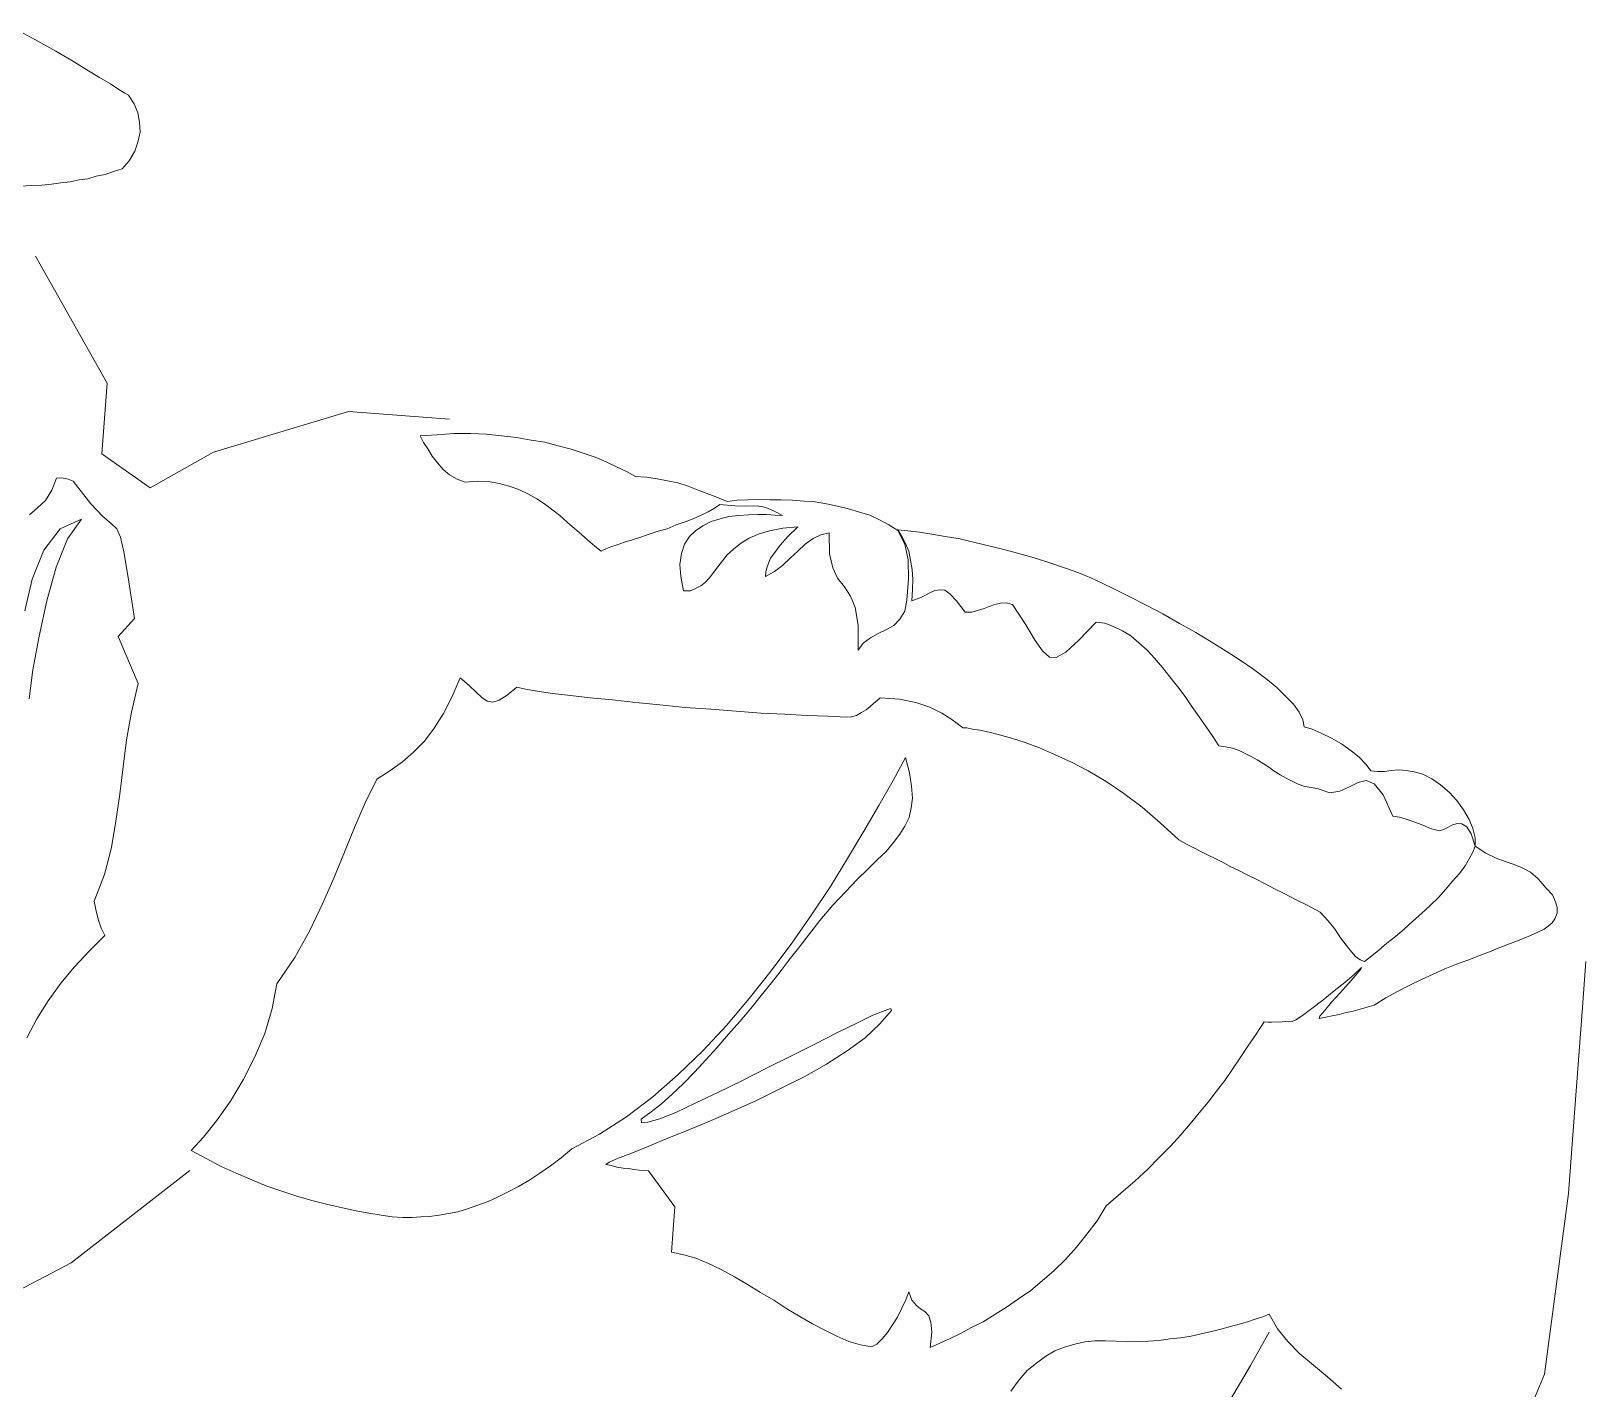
# Model space of a CAD drawing. Header units: millimetres. Extents: x 828494 to 5219521, y -272453 to 431064.
# Drawn here: x 2694744.3 to 2694938.1, y 209646.4 to 209815.7 of the extents above; entities that cross this region are included whole.
import ezdxf

# ---------------------------------------------------------------- set-up
doc = ezdxf.new("R2010")
doc.units = ezdxf.units.MM
doc.header["$LTSCALE"] = 5
doc.header["$MEASUREMENT"] = 0
doc.layers.add('Bike-Mobius', color=242, linetype='Continuous', lineweight=13)

# ---------------------------------------------------------------- blocks, each defined once
blk = doc.blocks.new('bike boy')
for p, q in [((630.06838, 505.7454), (630.07908, 505.72639)), ((630.07908, 505.72639), (630.07829, 505.71583)), ((630.095, 505.71609), (630.11519, 505.72215)), ((630.11519, 505.72215), (630.13028, 505.72101)), ((630.08549, 505.71074), (630.095, 505.71609)), ((630.07829, 505.71583), (630.08549, 505.71074)), ((630.3002, 505.63991), (630.29963, 505.63237)), ((630.29963, 505.63237), (630.29849, 505.61729)), ((630.29849, 505.61729), (630.29758, 505.60522)), ((630.0737, 505.59483), (630.09144, 505.60866)), ((630.29758, 505.60522), (630.29402, 505.57819)), ((630.06106, 505.5882), (630.0737, 505.59483)), ((630.29402, 505.57819), (630.29032, 505.56936))]:
    blk.add_line(p, q)
at = {"linetype": 'Continuous'}
for points in [[(630.08227, 505.76945), (630.08173, 505.76977), (630.08084, 505.7703), (630.0796, 505.77115), (630.07791, 505.77211), (630.07604, 505.77328), (630.07382, 505.77465), (630.07141, 505.77605), (630.06873, 505.77755), (630.06596, 505.77906)], [(630.06616, 505.75587), (630.06775, 505.75594), (630.06933, 505.75601), (630.07074, 505.75618), (630.07216, 505.75635), (630.07356, 505.75652), (630.07488, 505.7568), (630.0762, 505.75697), (630.07744, 505.75735), (630.07876, 505.75762), (630.08001, 505.75808), (630.08134, 505.75845), (630.08236, 505.75967), (630.08322, 505.7611), (630.08369, 505.76246), (630.08399, 505.76392), (630.08391, 505.76542), (630.08365, 505.76684), (630.0831, 505.76818), (630.08227, 505.76945)], [(630.12588, 505.71851), (630.12841, 505.71869), (630.13093, 505.71887), (630.13344, 505.71887), (630.13576, 505.71879), (630.13807, 505.71852), (630.14028, 505.71826), (630.14249, 505.7179), (630.14451, 505.71757), (630.14652, 505.71704), (630.14844, 505.71653), (630.15025, 505.71592), (630.15207, 505.71532), (630.15369, 505.71464), (630.15522, 505.71387), (630.15675, 505.7132), (630.15809, 505.71244), (630.15975, 505.71232), (630.16132, 505.71211), (630.16288, 505.7118), (630.16444, 505.7115), (630.16598, 505.71101), (630.1677, 505.71032), (630.1696, 505.70962), (630.17177, 505.70871), (630.17327, 505.70888), (630.17486, 505.70894), (630.17653, 505.709), (630.17821, 505.70897), (630.17988, 505.70894), (630.18155, 505.7089), (630.18331, 505.70877), (630.18497, 505.70864), (630.18663, 505.70834), (630.18828, 505.70803), (630.18993, 505.70762), (630.19156, 505.70713), (630.19311, 505.70664), (630.19455, 505.70597), (630.19598, 505.70521), (630.19731, 505.70437), (630.19837, 505.70233), (630.19884, 505.69997), (630.1989, 505.69708), (630.19866, 505.69393), (630.19835, 505.69228), (630.19761, 505.69112), (630.1967, 505.69017), (630.19554, 505.68952), (630.19438, 505.68895), (630.19321, 505.68829), (630.19213, 505.68754), (630.1914, 505.68648), (630.1914, 505.6902), (630.19095, 505.69284), (630.19024, 505.69457), (630.18932, 505.69594), (630.1883, 505.69723), (630.18758, 505.69877), (630.18709, 505.70086), (630.18705, 505.70402), (630.18582, 505.70374), (630.18466, 505.70318), (630.18348, 505.70234), (630.18237, 505.7013), (630.18127, 505.70027), (630.18007, 505.69915), (630.17888, 505.69822), (630.17752, 505.69748), (630.17757, 505.69813), (630.17772, 505.69877), (630.17796, 505.6995), (630.17829, 505.70022), (630.17891, 505.7011), (630.17974, 505.70215), (630.18086, 505.70347), (630.18237, 505.70493), (630.18012, 505.70473), (630.17814, 505.70432), (630.17642, 505.7038), (630.17498, 505.70317), (630.1738, 505.70242), (630.17272, 505.70157), (630.17181, 505.70071), (630.17109, 505.69983), (630.17038, 505.69895), (630.16975, 505.69807), (630.16913, 505.69728), (630.16852, 505.69658), (630.16783, 505.69607), (630.16706, 505.69567), (630.16629, 505.69535), (630.16526, 505.69534), (630.16487, 505.69751), (630.16472, 505.69929), (630.16494, 505.70095), (630.16542, 505.70231), (630.16616, 505.70346), (630.16706, 505.70432), (630.16814, 505.70508), (630.1694, 505.70573), (630.17073, 505.70609), (630.17206, 505.70646), (630.17356, 505.70662), (630.17496, 505.7067), (630.17637, 505.70678), (630.17767, 505.70678), (630.17897, 505.70668), (630.18008, 505.7066), (630.17882, 505.70725), (630.17783, 505.7077), (630.1772, 505.70793), (630.17646, 505.70799), (630.17572, 505.70804), (630.1746, 505.70803), (630.17293, 505.70807), (630.17071, 505.70824), (630.16992, 505.70773), (630.16895, 505.70716), (630.16789, 505.70668), (630.16673, 505.70611), (630.16549, 505.70565), (630.16415, 505.70519), (630.1628, 505.70464), (630.16147, 505.70428), (630.16014, 505.70382), (630.15889, 505.70336), (630.15765, 505.70298), (630.15642, 505.70261), (630.15536, 505.70223), (630.15441, 505.70193), (630.15364, 505.70161), (630.15296, 505.70129), (630.15199, 505.70202), (630.15095, 505.70293), (630.14999, 505.70375), (630.14894, 505.70467), (630.14789, 505.70559), (630.14676, 505.7066), (630.1457, 505.70742), (630.14447, 505.70836), (630.14332, 505.70909), (630.14198, 505.70985), (630.14063, 505.71051), (630.13918, 505.71099), (630.13772, 505.71138), (630.13607, 505.71169), (630.13439, 505.71172), (630.13261, 505.71158), (630.13144, 505.71204), (630.13028, 505.71268), (630.12932, 505.7135), (630.12846, 505.7145), (630.1277, 505.71548), (630.12704, 505.71656), (630.12636, 505.71754), (630.12588, 505.71851)], [(630.06744, 505.67918), (630.06795, 505.68352), (630.0689, 505.68856), (630.07004, 505.69387), (630.07145, 505.69889), (630.07316, 505.70313), (630.07524, 505.70604), (630.07206, 505.70461), (630.06959, 505.70145), (630.06786, 505.69711), (630.06676, 505.69235)], [(630.06747, 505.70673), (630.06867, 505.70775), (630.06987, 505.70887), (630.07082, 505.71038), (630.07152, 505.71219), (630.07189, 505.71226), (630.07254, 505.71221), (630.07327, 505.71206), (630.074, 505.71172), (630.07663, 505.70836), (630.07844, 505.70645), (630.07966, 505.70543), (630.08053, 505.70462), (630.08109, 505.70337), (630.08157, 505.70119), (630.08222, 505.69733), (630.08315, 505.69121), (630.08071, 505.68851), (630.08372, 505.68149), (630.08274, 505.67719), (630.08197, 505.67306), (630.08147, 505.669), (630.08098, 505.66494), (630.08039, 505.66089), (630.07972, 505.65694), (630.07868, 505.65292), (630.07716, 505.64894), (630.07742, 505.64743), (630.07779, 505.6461), (630.07816, 505.64487), (630.07873, 505.6438), (630.07641, 505.64146), (630.07419, 505.63911), (630.07214, 505.63666), (630.07027, 505.63401), (630.06857, 505.63135), (630.06706, 505.62849)], [(630.1994, 505.69387), (630.19953, 505.69554), (630.19955, 505.69703), (630.19948, 505.69852), (630.19921, 505.69994), (630.19894, 505.70126), (630.19847, 505.70241), (630.1979, 505.70348), (630.19732, 505.70446), (630.1988, 505.70434), (630.20055, 505.70412), (630.20239, 505.7038), (630.20441, 505.70346), (630.20662, 505.7031), (630.20881, 505.70257), (630.2111, 505.70202), (630.21338, 505.70147), (630.21575, 505.70083), (630.21803, 505.70019), (630.22021, 505.69947), (630.22239, 505.69875), (630.22438, 505.69804), (630.22628, 505.69724), (630.22799, 505.69646), (630.22951, 505.6957), (630.23193, 505.69449), (630.23444, 505.69318), (630.23695, 505.69188), (630.23944, 505.69048), (630.24186, 505.68909), (630.24417, 505.6877), (630.24639, 505.68632), (630.24852, 505.68495), (630.25056, 505.68359), (630.25232, 505.68225), (630.25399, 505.68091), (630.25528, 505.6796), (630.2565, 505.67839), (630.25734, 505.67721), (630.2579, 505.67605), (630.2581, 505.67502), (630.25928, 505.67465), (630.26064, 505.67408), (630.26216, 505.67331), (630.26368, 505.67245), (630.26509, 505.67142), (630.26632, 505.67048), (630.26735, 505.66939), (630.26803, 505.6684), (630.26904, 505.66833), (630.27007, 505.66834), (630.2711, 505.66845), (630.27223, 505.66855), (630.27334, 505.66847), (630.27453, 505.66828), (630.27581, 505.66791), (630.27715, 505.66725), (630.27848, 505.66631), (630.27979, 505.66519), (630.28091, 505.66399), (630.28192, 505.66261), (630.28274, 505.66115), (630.28329, 505.6598), (630.28365, 505.65838), (630.28365, 505.65717), (630.28304, 505.65898), (630.28238, 505.66006), (630.28167, 505.66048), (630.28093, 505.66054), (630.28017, 505.66032), (630.27948, 505.65991), (630.27881, 505.65958), (630.27824, 505.65944), (630.27769, 505.65958), (630.27696, 505.65982), (630.27615, 505.66016), (630.27534, 505.6605), (630.27434, 505.66085), (630.27335, 505.66121), (630.27234, 505.66147), (630.27133, 505.66164), (630.2699, 505.66482), (630.26854, 505.6665), (630.26736, 505.66696), (630.26613, 505.66669), (630.26487, 505.66603), (630.26342, 505.6654), (630.26192, 505.66514), (630.26019, 505.66574), (630.25918, 505.66591), (630.25817, 505.66608), (630.25718, 505.66643), (630.25628, 505.66687), (630.25538, 505.66731), (630.25449, 505.66784), (630.2536, 505.66838), (630.25281, 505.66899), (630.25192, 505.66953), (630.25103, 505.67006), (630.25014, 505.67059), (630.24924, 505.67103), (630.24834, 505.67147), (630.24734, 505.67183), (630.24633, 505.67199), (630.24532, 505.67217), (630.2444, 505.67354), (630.2434, 505.67501), (630.24239, 505.67648), (630.2413, 505.67805), (630.24029, 505.67953), (630.2392, 505.68101), (630.23801, 505.68249), (630.2369, 505.68388), (630.2357, 505.68527), (630.23458, 505.68647), (630.23337, 505.68759), (630.23214, 505.68861), (630.23089, 505.68936), (630.22955, 505.69002), (630.22828, 505.69049), (630.22699, 505.69067), (630.22437, 505.68799), (630.22246, 505.68618), (630.221, 505.68536), (630.21998, 505.68543), (630.21894, 505.68635), (630.21785, 505.68792), (630.21644, 505.69026), (630.21444, 505.6933), (630.21352, 505.69355), (630.21269, 505.69352), (630.21183, 505.69331), (630.21097, 505.693), (630.2102, 505.69269), (630.20925, 505.69239), (630.2084, 505.69217), (630.20737, 505.69216), (630.2061, 505.69383), (630.20515, 505.69484), (630.20436, 505.69546), (630.20362, 505.69551), (630.20287, 505.69538), (630.202, 505.69498), (630.20084, 505.69442), (630.1994, 505.69387)], [(630.29398, 505.64476), (630.29456, 505.64518), (630.29516, 505.64569), (630.29558, 505.64631), (630.29592, 505.64712), (630.29589, 505.64796), (630.29568, 505.64882), (630.2952, 505.64988), (630.29425, 505.65088), (630.29305, 505.65227), (630.29192, 505.65329), (630.29067, 505.65394), (630.28949, 505.6544), (630.28813, 505.65488), (630.28677, 505.65535), (630.28525, 505.65612), (630.28365, 505.65717), (630.2833, 505.65627), (630.28276, 505.65528), (630.28213, 505.65422), (630.28129, 505.65307), (630.28028, 505.65193), (630.27925, 505.65071), (630.27814, 505.64949), (630.27693, 505.64828), (630.27563, 505.64707), (630.27434, 505.64596), (630.27304, 505.64476), (630.27174, 505.64365), (630.27045, 505.64263), (630.26926, 505.6416), (630.26817, 505.64075), (630.26708, 505.6399), (630.26645, 505.64014), (630.26574, 505.64066), (630.26515, 505.64135), (630.26438, 505.64234), (630.26353, 505.64343), (630.2627, 505.6447), (630.26168, 505.64599), (630.26048, 505.64729), (630.2586, 505.64827), (630.25689, 505.64914), (630.25519, 505.65001), (630.25366, 505.65078), (630.25223, 505.65154), (630.25089, 505.6522), (630.24954, 505.65286), (630.24829, 505.65352), (630.24712, 505.65407), (630.24596, 505.65471), (630.24488, 505.65526), (630.24372, 505.65581), (630.24264, 505.65636), (630.24156, 505.65691), (630.24049, 505.65745), (630.23933, 505.6581), (630.23654, 505.66064), (630.23383, 505.66298), (630.2311, 505.66505), (630.22845, 505.66683), (630.22578, 505.66843), (630.22327, 505.66974), (630.22075, 505.67086), (630.21849, 505.67187), (630.21633, 505.67268), (630.21432, 505.6733), (630.2125, 505.67381), (630.21095, 505.6742), (630.20957, 505.67449), (630.20847, 505.67467), (630.20765, 505.67483), (630.20709, 505.67487), (630.20682, 505.67498), (630.20621, 505.67549), (630.20524, 505.67622), (630.2039, 505.67706), (630.20211, 505.67794), (630.20002, 505.67866), (630.19755, 505.67913), (630.19468, 505.67934), (630.19428, 505.679), (630.19368, 505.67848), (630.19318, 505.67806), (630.19258, 505.67755), (630.1919, 505.67713), (630.19113, 505.67672), (630.19037, 505.6765), (630.18962, 505.67647), (630.18684, 505.67658), (630.18378, 505.67672), (630.18044, 505.67688), (630.17682, 505.67706), (630.17312, 505.67734), (630.16933, 505.67763), (630.16553, 505.67791), (630.16174, 505.67829), (630.15814, 505.67866), (630.15463, 505.67902), (630.15131, 505.67936), (630.14835, 505.67968), (630.14568, 505.67997), (630.14338, 505.68033), (630.14163, 505.68065), (630.14035, 505.68093), (630.13887, 505.67974), (630.13769, 505.67899), (630.13674, 505.67869), (630.13591, 505.67885), (630.13512, 505.67937), (630.13424, 505.68018), (630.13321, 505.68119), (630.13189, 505.68232), (630.13066, 505.67952), (630.12935, 505.67702), (630.12798, 505.67479), (630.12653, 505.67285), (630.12491, 505.67121), (630.12322, 505.66976), (630.12135, 505.66841), (630.11939, 505.66716), (630.11764, 505.66366), (630.11606, 505.65996), (630.11457, 505.65626), (630.11297, 505.65238), (630.11128, 505.64851), (630.1094, 505.64455), (630.10714, 505.64053), (630.10443, 505.63655), (630.10377, 505.63288), (630.10265, 505.62915), (630.10118, 505.62563), (630.09944, 505.62222), (630.09752, 505.61902), (630.09544, 505.6161), (630.09348, 505.61364), (630.09166, 505.61164), (630.09389, 505.61045), (630.09613, 505.60926), (630.09838, 505.60825), (630.10072, 505.60724), (630.10298, 505.60632), (630.10534, 505.60549), (630.10761, 505.60476), (630.10988, 505.60412), (630.11208, 505.60358), (630.11427, 505.60305), (630.11629, 505.60262), (630.11822, 505.60229), (630.12005, 505.60196), (630.12171, 505.60174), (630.12328, 505.60162), (630.12468, 505.60161), (630.12599, 505.6017), (630.1273, 505.60178), (630.12871, 505.60196), (630.13012, 505.60222), (630.13154, 505.60249), (630.13297, 505.60294), (630.1345, 505.60347), (630.13603, 505.60401), (630.13747, 505.60464), (630.13902, 505.60546), (630.14058, 505.60627), (630.14213, 505.60718), (630.14379, 505.60826), (630.14537, 505.60936), (630.14695, 505.61054), (630.14854, 505.61191), (630.15271, 505.6141), (630.15672, 505.61669), (630.16066, 505.61965), (630.16446, 505.62299), (630.16817, 505.62653), (630.17171, 505.63035), (630.17509, 505.63438), (630.17838, 505.6385), (630.18148, 505.64264), (630.18441, 505.64689), (630.18724, 505.65114), (630.18979, 505.65533), (630.19224, 505.65942), (630.19448, 505.66326), (630.19663, 505.667), (630.19847, 505.6704), (630.19904, 505.66812), (630.19936, 505.66614), (630.1995, 505.66436), (630.1993, 505.66289), (630.199, 505.66142), (630.19835, 505.66017), (630.1976, 505.65893), (630.19667, 505.65769), (630.19555, 505.65638), (630.19424, 505.65509), (630.19283, 505.6537), (630.19123, 505.65215), (630.18951, 505.65032), (630.18759, 505.64833), (630.18565, 505.64605), (630.18359, 505.64342), (630.18245, 505.64192), (630.18121, 505.64034), (630.17987, 505.63858), (630.17843, 505.63673), (630.17688, 505.6348), (630.17534, 505.63287), (630.17371, 505.63095), (630.17198, 505.62903), (630.17025, 505.62702), (630.16862, 505.62519), (630.1669, 505.62337), (630.16519, 505.62163), (630.16358, 505.62008), (630.16198, 505.61862), (630.16041, 505.61743), (630.15892, 505.61633), (630.15898, 505.61577), (630.15992, 505.61589), (630.16172, 505.6164), (630.16412, 505.61734), (630.16701, 505.6187), (630.17039, 505.62031), (630.17397, 505.62208), (630.17765, 505.62395), (630.18142, 505.6258), (630.185, 505.62758), (630.18829, 505.62929), (630.19128, 505.63074), (630.1936, 505.63186), (630.19543, 505.63257), (630.19629, 505.63287), (630.19636, 505.63259), (630.19462, 505.63058), (630.19242, 505.62851), (630.18976, 505.62657), (630.18663, 505.62457), (630.18332, 505.62268), (630.17975, 505.6209), (630.17617, 505.61913), (630.1725, 505.61745), (630.16895, 505.61595), (630.16558, 505.61453), (630.16242, 505.61328), (630.15963, 505.61209), (630.15723, 505.61116), (630.15541, 505.61046), (630.15416, 505.6099), (630.15367, 505.60956), (630.15449, 505.60941), (630.15531, 505.60916), (630.15623, 505.609), (630.15706, 505.60894), (630.15789, 505.60878), (630.15863, 505.60872), (630.15937, 505.60867), (630.16002, 505.60862), (630.16398, 505.6032), (630.16347, 505.59645), (630.1653, 505.59603), (630.16712, 505.59552), (630.16902, 505.59472), (630.17091, 505.59384), (630.17287, 505.59276), (630.17483, 505.59159), (630.17679, 505.59042), (630.17875, 505.58924), (630.1807, 505.58798), (630.18266, 505.58681), (630.18453, 505.58574), (630.18642, 505.58476), (630.18821, 505.58388), (630.19001, 505.58309), (630.19174, 505.58258), (630.1934, 505.58227), (630.19417, 505.58268), (630.19497, 505.58346), (630.19579, 505.58442), (630.19653, 505.58557), (630.19727, 505.58673), (630.19793, 505.58808), (630.19849, 505.58933), (630.19895, 505.59051), (630.19941, 505.58926), (630.2001, 505.58847), (630.20071, 505.58796), (630.20133, 505.58754), (630.20194, 505.58693), (630.20224, 505.58598), (630.2024, 505.58448), (630.20213, 505.58217), (630.20358, 505.58281), (630.20512, 505.58353), (630.20666, 505.58425), (630.20831, 505.58515), (630.21006, 505.58604), (630.21181, 505.58712), (630.21357, 505.58819), (630.21534, 505.58946), (630.21721, 505.59071), (630.2189, 505.59217), (630.22069, 505.59371), (630.2224, 505.59535), (630.22402, 505.59718), (630.22557, 505.59911), (630.22711, 505.60113), (630.22849, 505.60336), (630.23068, 505.60524), (630.23278, 505.60713), (630.23468, 505.60884), (630.23639, 505.61058), (630.2381, 505.61231), (630.23962, 505.61396), (630.24105, 505.61562), (630.24239, 505.61729), (630.24372, 505.61886), (630.24496, 505.62054), (630.2462, 505.62212), (630.24734, 505.6238), (630.2485, 505.62548), (630.24966, 505.62726), (630.2509, 505.62903), (630.25207, 505.63089), (630.25262, 505.63085), (630.25318, 505.63081), (630.25374, 505.63086), (630.2542, 505.63082), (630.25477, 505.63087), (630.25524, 505.63093), (630.25579, 505.63089), (630.25626, 505.63095), (630.25684, 505.63118), (630.25782, 505.63185), (630.2592, 505.63286), (630.26088, 505.63413), (630.26256, 505.6355), (630.26415, 505.63677), (630.26554, 505.63797), (630.26664, 505.63901), (630.26653, 505.63874), (630.26581, 505.63786), (630.2647, 505.63664), (630.26348, 505.63524), (630.26216, 505.63385), (630.26113, 505.63253), (630.26042, 505.63175), (630.2603, 505.63139), (630.26134, 505.63159), (630.26228, 505.6318), (630.26332, 505.632), (630.26437, 505.63229), (630.26541, 505.63249), (630.26645, 505.63278), (630.2675, 505.63308), (630.26855, 505.63337), (630.2703, 505.63445), (630.27205, 505.63543), (630.27379, 505.63632), (630.27563, 505.63721), (630.27736, 505.63801), (630.2791, 505.63881), (630.28083, 505.63952), (630.28255, 505.64013), (630.28418, 505.64075), (630.28581, 505.64137), (630.28735, 505.642), (630.28878, 505.64255), (630.29022, 505.64309), (630.29156, 505.64364), (630.29282, 505.64419), (630.29398, 505.64476)], [(630.21421, 505.57567), (630.21545, 505.57735), (630.21667, 505.57875), (630.21806, 505.57985), (630.21944, 505.58087), (630.22081, 505.58169), (630.22224, 505.58224), (630.22376, 505.58268), (630.22528, 505.58303), (630.22678, 505.5832), (630.22836, 505.58317), (630.22994, 505.58314), (630.23151, 505.58302), (630.2332, 505.58308), (630.23478, 505.58315), (630.23637, 505.58322), (630.23797, 505.58347), (630.23957, 505.58363), (630.24117, 505.58388), (630.24268, 505.58423), (630.2442, 505.58458), (630.24562, 505.58494), (630.24704, 505.5853), (630.24838, 505.58566), (630.24961, 505.58603), (630.25076, 505.58641), (630.2519, 505.58679), (630.25286, 505.58718), (630.25409, 505.58495), (630.25563, 505.58307), (630.25744, 505.58125), (630.25945, 505.57952), (630.26155, 505.57778), (630.26365, 505.57594)], [(630.25285, 505.58448), (630.25005, 505.57948), (630.24706, 505.57441), (630.24405, 505.56914), (630.24105, 505.56378), (630.23803, 505.55833), (630.23519, 505.55278), (630.23243, 505.54703), (630.22994, 505.54126), (630.22774, 505.53547), (630.22589, 505.52947), (630.22442, 505.52353), (630.22331, 505.51747), (630.22276, 505.51137), (630.22276, 505.50523), (630.22341, 505.49904), (630.2247, 505.4928), (630.22858, 505.48748)]]:
    blk.add_lwpolyline(points, dxfattribs=at)

msp = doc.modelspace()

# ---------------------------------------------------------------- block references
at = {"layer": 'Bike-Mobius', "xscale": 833.7676911355229, "yscale": 833.7676911125891, "zscale": 833.7676911122411}
msp.add_blockref('bike boy', (2169414.16, -211886.55), dxfattribs=at)

doc.saveas('drawing.dxf')
